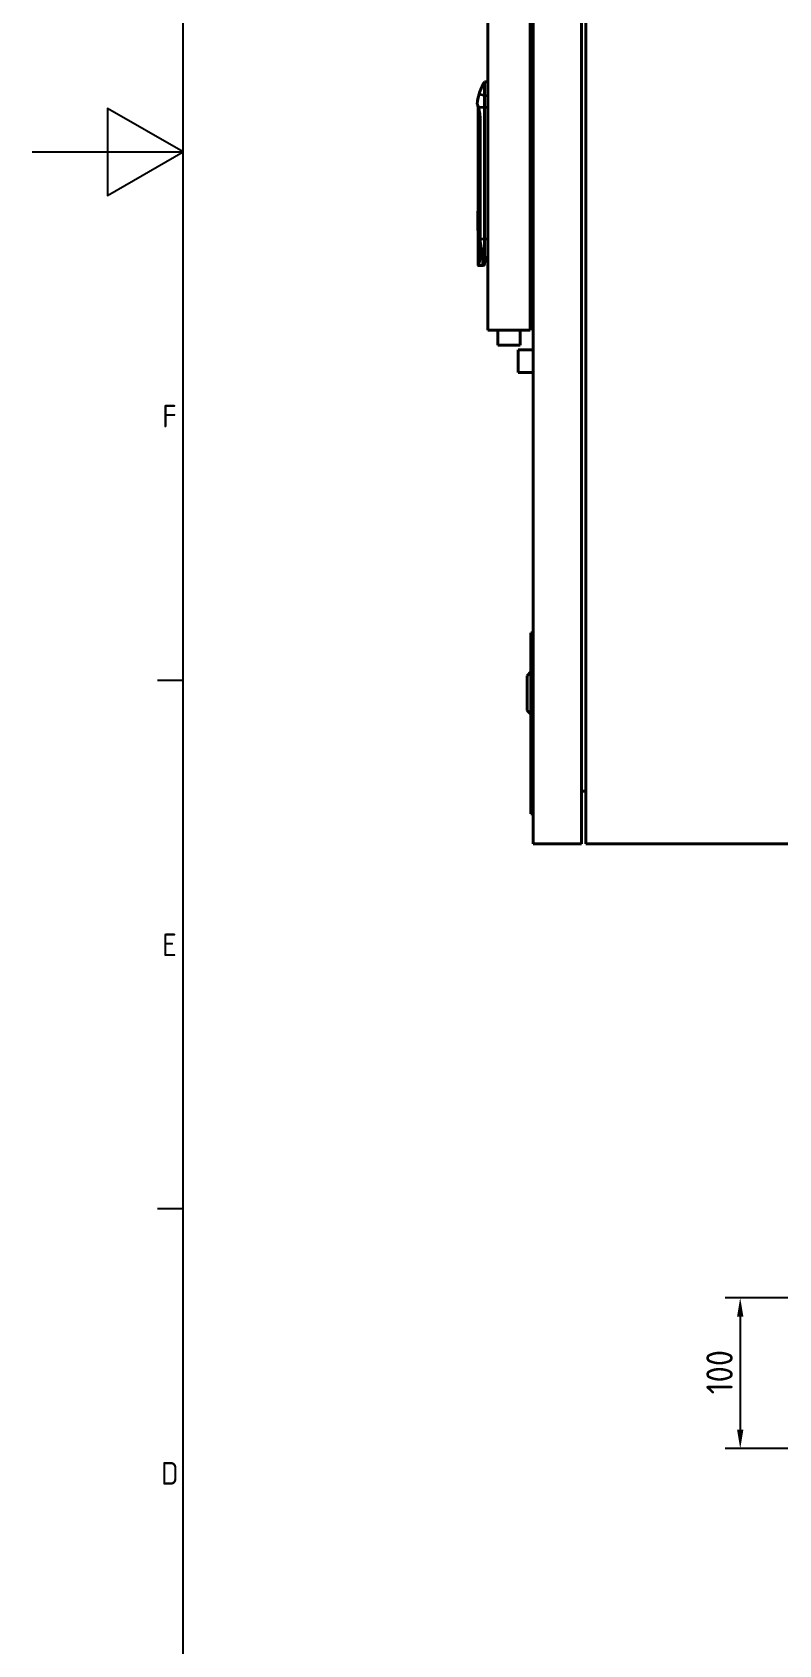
# Model space of a CAD drawing. Header units: millimetres. Extents: x 0 to 5945, y 0 to 4205.
# Drawn here: x 0 to 495, y 1113 to 2182 of the extents above; entities that cross this region are included whole.
import ezdxf

# ---------------------------------------------------------------- set-up
doc = ezdxf.new("R2010")
doc.units = ezdxf.units.MM
doc.header["$LTSCALE"] = 5
doc.layers.get('0').update_dxf_attribs({"color": 3, "lineweight": 25})
for name, color, linetype, lineweight in [('가시적인 것(ISO)', 3, 'Continuous', 40), ('가시적인 좁은 것(ISO)', 3, 'Continuous', 35), ('경계(ISO)', 7, 'Continuous', 25), ('치수(ISO)', 2, 'Continuous', 25)]:
    doc.layers.add(name, color=color, linetype=linetype, lineweight=lineweight)
doc.styles.add('문자 텍스트_M2B', font='isocp.shx')
doc.styles.add('치수 텍스트_PSTEK_POSCO', font='isocp.shx')
doc.dimstyles.new('치수_PSTEK_POSCO', dxfattribs={"dimscale": 5, "dimtxt": 3.5, "dimasz": 2.5, "dimexe": 2, "dimexo": 2.5, "dimgap": 1, "dimtad": 1, "dimrnd": 1e-08, "dimdsep": 46, "dimtxsty": '치수 텍스트_PSTEK_POSCO', "dimcen": 0.09, "dimdle": 10, "dimclrd": 7, "dimclre": 7, "dimclrt": 2, "dimadec": 1, "dimazin": 2, "dimtfac": 1, "dimtmove": 0, "dimatfit": 3, "dimfxl": 0, "dimtolj": 1, "dimlwd": -1, "dimlwe": -1, "dimarcsym": 0})

# ---------------------------------------------------------------- blocks, each defined once
blk = doc.blocks.new('경계 Default Border')
at = {"layer": '경계(ISO)'}
for p, q in [((20, 350.42), (16.6, 350.42)), ((20, 280.33), (16.6, 280.33))]:
    blk.add_line(p, q, dxfattribs=at)
at = {"layer": '경계(ISO)', "flags": 128}
for points in [[(20, 20), (20, 821), (1169, 821), (1169, 20), (20, 20)], [(0, 420.5), (20, 420.5), (10, 426.27), (10, 414.73), (20, 420.5)]]:
    blk.add_lwpolyline(points, dxfattribs=at)
at = {"layer": '경계(ISO)', "color": 2, "char_height": 3, "attachment_point": 7, "style": '문자 텍스트_M2B'}
for s, insert in [('F', (17.24, 383.96)), ('E', (17.24, 313.85)), ('D', (17.08, 243.76))]:
    blk.add_mtext(s, dxfattribs=dict(at, insert=insert))
blk = doc.blocks.new('*D31')
at = {"layer": 'Defpoints', "color": 0, "transparency": 16777216}
for p in [(537.2, 1342.7), (469.5, 1242.7), (525.2, 1242.7)]:
    blk.add_point(p, dxfattribs=at)
at = {"layer": '치수(ISO)', "color": 7, "transparency": 16777216}
for p, q in [((524.7, 1342.7), (459.5, 1342.7)), ((469.5, 1330.2), (469.5, 1255.2)), ((512.7, 1242.7), (459.5, 1242.7))]:
    blk.add_line(p, q, dxfattribs=at)
for points in [[(467.4, 1330.2), (471.6, 1330.2), (469.5, 1342.7)], [(467.4, 1255.2), (471.6, 1255.2), (469.5, 1242.7)]]:
    blk.add_solid(points, dxfattribs=at)
at = {"layer": '치수(ISO)', "color": 2, "transparency": 16777216, "insert": (455.8, 1278.7), "char_height": 17.5, "attachment_point": 4, "rotation": 90, "style": '치수 텍스트_PSTEK_POSCO'}
blk.add_mtext('\\A1;100', dxfattribs=at)

msp = doc.modelspace()

# ---------------------------------------------------------------- linework, layer by layer
at = {"layer": '가시적인 것(ISO)'}
for p, q in [((332.157, 1643.721), (332.157, 2313.721)), ((364.157, 2313.721), (364.157, 1643.721)), ((367.157, 1643.721), (367.157, 2313.721)), ((302.157, 1984.321), (302.157, 2194.321)), ((330.157, 1984.321), (330.157, 2194.321)), ((332.157, 2168.821), (330.157, 2168.821)), ((299.888, 2148.972), (302.157, 2148.972)), ((295.691, 2132.393), (295.691, 2062.856)), ((299.888, 2132.186), (299.888, 2044.832)), ((296.935, 2124.821), (296.935, 2044.824)), ((295.449, 2062.971), (295.449, 2050.671)), ((295.691, 2050.786), (295.691, 2028.239)), ((298.888, 2027.221), (296.011, 2027.221)), ((299.888, 2028.221), (299.888, 2030.619)), ((300.388, 2030.119), (302.157, 2030.119)), ((332.157, 2009.821), (330.157, 2009.821)), ((330.157, 1984.321), (302.157, 1984.321)), ((308.657, 1984.321), (308.657, 1974.321)), ((323.657, 1984.321), (323.657, 1974.321)), ((308.657, 1974.321), (323.657, 1974.321)), ((322.157, 1971.221), (322.157, 1956.221)), ((332.157, 1971.221), (322.157, 1971.221)), ((332.157, 1956.221), (322.157, 1956.221)), ((330.647, 1773.721), (330.647, 1778.721)), ((330.657, 1778.721), (330.647, 1778.721)), ((330.657, 1783.721), (330.657, 1757.721)), ((330.657, 1783.721), (332.157, 1783.721)), ((330.647, 1757.711), (330.647, 1773.721)), ((330.657, 1773.721), (330.647, 1773.721)), ((328.157, 1755.221), (330.657, 1757.721)), ((328.157, 1732.221), (328.157, 1755.221)), ((330.657, 1757.721), (330.657, 1729.721)), ((332.157, 1757.721), (330.657, 1757.721)), ((328.157, 1732.221), (330.657, 1729.721)), ((330.647, 1673.721), (330.647, 1729.731)), ((332.157, 1729.721), (330.657, 1729.721)), ((330.657, 1729.721), (330.657, 1663.721)), ((367.157, 1678.721), (364.157, 1678.721)), ((330.647, 1668.721), (330.647, 1673.721)), ((330.657, 1673.721), (330.647, 1673.721)), ((330.657, 1668.721), (330.647, 1668.721)), ((330.657, 1663.721), (332.157, 1663.721)), ((364.157, 1643.721), (332.157, 1643.721)), ((547.157, 1643.721), (367.157, 1643.721))]:
    msp.add_line(p, q, dxfattribs=at)
for centre, radius, start, end in [((324.807, 2132.186), 29.82, 162.828417, 175.662633), ((330.92, 2130.297), 36.218, 148.960236, 162.828417), ((295.949, 2062.971), 0.5, 121.158529, 180), ((295.949, 2050.671), 0.5, 180, 238.841466), ((319.851, 2044.941), 22.915, 180.291824, 209.569667), ((298.888, 2028.221), 1, 270, 0)]:
    msp.add_arc(centre, radius, start, end, dxfattribs=at)
for points, knots in [([(299.888, 2148.972), (299.888, 2148.87), (299.888, 2148.746), (299.888, 2148.456), (299.888, 2148.29), (299.888, 2147.732), (299.888, 2147.282), (299.888, 2146.421), (299.888, 2146.047), (299.888, 2144.849), (299.888, 2143.951), (299.888, 2142.01), (299.888, 2140.971), (299.888, 2139.886)], [-1.43451955, -1.43451955, -1.43451955, -1.43451955, -1.30026929, -1.30026929, -1.16585639, -1.16585639, -0.89694514, -0.89694514, -0.71765182, -0.71765182, -0.35866508, -0.35866508, -0.000001, -0.000001, -0.000001, -0.000001]), ([(299.888, 2139.886), (299.888, 2139.286), (299.888, 2138.669), (299.888, 2137.414), (299.888, 2136.774), (299.888, 2134.833), (299.888, 2133.509), (299.888, 2132.186)], [-0.79365146, -0.79365146, -0.79365146, -0.79365146, -0.595268882, -0.595268882, -0.396857642, -0.396857642, -0.000001, -0.000001, -0.000001, -0.000001]), ([(295.782, 2132.097), (295.555, 2132.833), (295.361, 2133.453), (295.167, 2134.068), (295.122, 2134.213), (295.084, 2134.333)], [0, 0, 0, 0, 0.331614075, 0.331614075, 0.454975636, 0.454975636, 0.454975636, 0.454975636]), ([(296.935, 2124.821), (296.935, 2125.782), (296.87, 2126.755), (296.639, 2128.587), (296.471, 2129.467), (296.125, 2130.931), (295.951, 2131.552), (295.782, 2132.097)], [0, 0, 0, 0, 0.288368513, 0.288368513, 0.578443437, 0.578443437, 0.825427108, 0.825427108, 0.825427108, 0.825427108]), ([(295.691, 2062.856), (295.769, 2062.526), (295.868, 2062.085), (296.076, 2060.997), (296.198, 2060.241), (296.372, 2058.579), (296.421, 2057.673), (296.421, 2055.969), (296.372, 2055.063), (296.198, 2053.402), (296.076, 2052.645), (295.868, 2051.557), (295.769, 2051.117), (295.691, 2050.786)], [1.32315626, 1.32315626, 1.32315626, 1.32315626, 1.53346053, 1.53346053, 1.78906758, 1.78906758, 2.04467463, 2.04467463, 2.30028168, 2.30028168, 2.55588873, 2.55588873, 2.766193, 2.766193, 2.766193, 2.766193]), ([(299.888, 2044.832), (299.888, 2044.311), (299.888, 2043.79), (299.888, 2042.754), (299.888, 2042.239), (299.888, 2040.711), (299.888, 2039.718), (299.888, 2037.814), (299.888, 2036.909), (299.888, 2035.22), (299.888, 2034.442), (299.888, 2033.742)], [-1.25078986, -1.25078986, -1.25078986, -1.25078986, -1.09468686, -1.09468686, -0.93845387, -0.93845387, -0.62561404, -0.62561404, -0.31282474, -0.31282474, -0.00000088, -0.00000088, -0.00000088, -0.00000088]), ([(300.388, 2033.374), (300.337, 2033.377), (300.282, 2033.388), (300.201, 2033.415), (300.175, 2033.425), (300.111, 2033.455), (300.075, 2033.477), (299.995, 2033.535), (299.955, 2033.576), (299.901, 2033.661), (299.888, 2033.703), (299.888, 2033.742)], [0.0000018341, 0.0000018341, 0.0000018341, 0.0000018341, 0.015415401, 0.015415401, 0.0232826604, 0.0232826604, 0.0355238411, 0.0355238411, 0.0538959094, 0.0538959094, 0.0712183108, 0.0712183108, 0.0712183108, 0.0712183108]), ([(295.691, 2028.239), (295.691, 2028.222), (295.691, 2028.192), (295.691, 2028.15), (295.691, 2028.112), (295.691, 2028.075), (295.691, 2028.038), (295.691, 2028), (295.691, 2027.961), (295.691, 2027.92), (295.691, 2027.879), (295.691, 2027.837), (295.691, 2027.793), (295.691, 2027.75), (295.691, 2027.706), (295.691, 2027.663), (295.691, 2027.621), (295.691, 2027.58), (295.691, 2027.542), (295.691, 2027.506), (295.691, 2027.472), (295.691, 2027.442), (295.691, 2027.415), (295.691, 2027.392), (295.691, 2027.372), (295.691, 2027.357), (295.691, 2027.346), (295.691, 2027.339), (295.691, 2027.337), (295.691, 2027.337), (295.691, 2027.337)], [0, 0, 0, 0, 0.018518519, 0.037037037, 0.055555556, 0.074074074, 0.092592593, 0.111111111, 0.12962963, 0.148148148, 0.166666667, 0.185185185, 0.203703704, 0.222222222, 0.240740741, 0.259259259, 0.277777778, 0.296296296, 0.314814815, 0.333333333, 0.351851852, 0.37037037, 0.388888889, 0.407407407, 0.425925926, 0.444444444, 0.462962963, 0.481481481, 0.5, 0.50175311, 0.50175311, 0.50175311, 0.50175311]), ([(296.011, 2027.221), (295.957, 2027.221), (295.902, 2027.23), (295.801, 2027.264), (295.753, 2027.29), (295.704, 2027.327), (295.697, 2027.332), (295.691, 2027.337)], [0, 0, 0, 0, 0.0161470941, 0.0161470941, 0.0320714123, 0.0320714123, 0.0345899586, 0.0345899586, 0.0345899586, 0.0345899586]), ([(299.888, 2030.619), (299.888, 2030.617), (299.888, 2030.616), (299.888, 2030.549), (299.902, 2030.484), (299.953, 2030.364), (299.989, 2030.31), (300.08, 2030.219), (300.134, 2030.183), (300.225, 2030.145), (300.258, 2030.134), (300.323, 2030.122), (300.355, 2030.119), (300.388, 2030.119)], [-0.0003658706, -0.0003658706, -0.0003658706, -0.0003658706, 0, 0, 0.0199010461, 0.0199010461, 0.0392588893, 0.0392588893, 0.0585795852, 0.0585795852, 0.0688861924, 0.0688861924, 0.0785802991, 0.0785802991, 0.0785802991, 0.0785802991])]:
    msp.add_open_spline(points, degree=3, knots=knots, dxfattribs=at)
msp.add_open_spline([(295.084, 2134.333), (295.073, 2134.369), (295.069, 2134.406), (295.072, 2134.441)], degree=3, dxfattribs=at)
at = {"layer": '가시적인 좁은 것(ISO)'}
for p, q in [((296.316, 2140.99), (299.888, 2139.886)), ((299.888, 2139.886), (302.157, 2139.886)), ((295.78, 2132.186), (299.888, 2132.186)), ((299.888, 2132.186), (302.157, 2132.186)), ((296.935, 2124.821), (296.961, 2124.821)), ((296.961, 2124.821), (296.961, 2044.824)), ((295.949, 2061.659), (295.949, 2051.984)), ((296.935, 2044.824), (296.961, 2044.824)), ((299.888, 2044.832), (302.157, 2044.832)), ((297.125, 2036.472), (297.125, 2041.995)), ((297.593, 2036.471), (297.593, 2039.488)), ((297.593, 2036.471), (298.558, 2036.471)), ((298.888, 2027.221), (298.888, 2035.685))]:
    msp.add_line(p, q, dxfattribs=at)
msp.add_arc((319.851, 2044.941), 22.89, 180.291824, 209.292781, dxfattribs=at)
for centre, major_axis, ratio, start_param, end_param in [((296.069, 2132.186), (-0.287, -0.089), 0.71711972, 5.87624666, 6.2831854), ((319.897, 2044.894), (-25.09, -0.075), 0.00019874, 0.41742345, 0.64766801)]:
    msp.add_ellipse(centre, major_axis=major_axis, ratio=ratio, start_param=start_param, end_param=end_param, dxfattribs=at)
for points, knots in [([(295.072, 2134.441), (295.1, 2134.354), (295.132, 2134.256), (295.168, 2134.143), (295.189, 2134.078), (295.211, 2134.008), (295.235, 2133.933), (295.288, 2133.765), (295.349, 2133.572), (295.418, 2133.349), (295.434, 2133.299), (295.45, 2133.248), (295.466, 2133.195), (295.557, 2132.906), (295.661, 2132.572), (295.78, 2132.186)], [0, 0, 0, 0, 0.211194987, 0.211194987, 0.211194987, 0.333333333, 0.333333333, 0.333333333, 0.605566963, 0.605566963, 0.605566963, 0.666666667, 0.666666667, 0.666666667, 0.999999987, 0.999999987, 0.999999987, 0.999999987]), ([(295.78, 2132.186), (295.912, 2131.764), (296.041, 2131.321), (296.16, 2130.863), (296.279, 2130.405), (296.39, 2129.932), (296.486, 2129.46), (296.582, 2128.988), (296.663, 2128.517), (296.732, 2128.034), (296.801, 2127.551), (296.856, 2127.056), (296.897, 2126.524), (296.937, 2125.991), (296.961, 2125.421), (296.961, 2124.821)], [0, 0, 0, 0, 0.2, 0.2, 0.2, 0.4, 0.4, 0.4, 0.6, 0.6, 0.6, 0.8, 0.8, 0.8, 1, 1, 1, 1]), ([(296.011, 2027.221), (296.011, 2027.221), (296.014, 2027.231), (296.021, 2027.252), (296.023, 2027.258), (296.025, 2027.265), (296.028, 2027.274), (296.045, 2027.327), (296.076, 2027.42), (296.119, 2027.553), (296.126, 2027.576), (296.134, 2027.601), (296.142, 2027.626), (296.188, 2027.771), (296.246, 2027.955), (296.312, 2028.175), (296.325, 2028.218), (296.338, 2028.262), (296.352, 2028.308), (296.42, 2028.539), (296.497, 2028.805), (296.577, 2029.101), (296.594, 2029.165), (296.611, 2029.231), (296.629, 2029.297), (296.709, 2029.601), (296.792, 2029.932), (296.873, 2030.285), (296.892, 2030.369), (296.911, 2030.455), (296.93, 2030.542), (297.009, 2030.898), (297.085, 2031.275), (297.156, 2031.666), (297.174, 2031.768), (297.193, 2031.872), (297.21, 2031.976), (297.276, 2032.367), (297.336, 2032.771), (297.388, 2033.184), (297.402, 2033.302), (297.417, 2033.421), (297.43, 2033.541), (297.476, 2033.952), (297.513, 2034.371), (297.54, 2034.796), (297.548, 2034.929), (297.556, 2035.062), (297.562, 2035.195), (297.583, 2035.617), (297.593, 2036.044), (297.593, 2036.471)], [0.503593152, 0.503593152, 0.503593152, 0.503593152, 0.529411765, 0.529411765, 0.529411765, 0.537376172, 0.537376172, 0.537376172, 0.588235294, 0.588235294, 0.588235294, 0.597075767, 0.597075767, 0.597075767, 0.647058824, 0.647058824, 0.647058824, 0.656773181, 0.656773181, 0.656773181, 0.705882353, 0.705882353, 0.705882353, 0.71648775, 0.71648775, 0.71648775, 0.764705882, 0.764705882, 0.764705882, 0.776206304, 0.776206304, 0.776206304, 0.823529412, 0.823529412, 0.823529412, 0.835927199, 0.835927199, 0.835927199, 0.882352941, 0.882352941, 0.882352941, 0.895644827, 0.895644827, 0.895644827, 0.941176471, 0.941176471, 0.941176471, 0.955320752, 0.955320752, 0.955320752, 1, 1, 1, 1]), ([(297.125, 2036.472), (297.149, 2036.472), (297.185, 2036.472), (297.232, 2036.471), (297.278, 2036.471), (297.335, 2036.471), (297.397, 2036.471), (297.459, 2036.471), (297.526, 2036.471), (297.593, 2036.471)], [0, 0, 0, 0, 0.33333333, 0.33333333, 0.33333333, 0.66666667, 0.66666667, 0.66666667, 1, 1, 1, 1]), ([(300.388, 2030.119), (300.388, 2030.16), (300.388, 2030.206), (300.388, 2030.256), (300.388, 2030.408), (300.388, 2030.6), (300.388, 2030.828), (300.388, 2031.053), (300.388, 2031.313), (300.388, 2031.608), (300.388, 2031.654), (300.388, 2031.702), (300.388, 2031.751), (300.388, 2031.998), (300.388, 2032.268), (300.388, 2032.558), (300.388, 2032.737), (300.388, 2032.924), (300.388, 2033.118), (300.388, 2033.202), (300.388, 2033.287), (300.388, 2033.374)], [0.000001214, 0.000001214, 0.000001214, 0.000001214, 0.083298463, 0.083298463, 0.083298463, 0.335673021, 0.335673021, 0.335673021, 0.583142974, 0.583142974, 0.583142974, 0.622425244, 0.622425244, 0.622425244, 0.823088642, 0.823088642, 0.823088642, 0.946474871, 0.946474871, 0.946474871, 1, 1, 1, 1])]:
    msp.add_open_spline(points, degree=3, knots=knots, dxfattribs=at)
msp.add_open_spline([(295.691, 2028.239), (295.742, 2028.392), (295.863, 2028.752), (296.085, 2029.477), (296.33, 2030.358), (296.575, 2031.383), (296.798, 2032.533), (296.979, 2033.782), (297.098, 2035.107), (297.126, 2036.012), (297.125, 2036.472)], degree=3, dxfattribs=at)

# ---------------------------------------------------------------- block references
at = {"xscale": 5, "yscale": 5, "zscale": 5}
msp.add_blockref('경계 Default Border', (0, 0), dxfattribs=at)

# ---------------------------------------------------------------- dimensions: what is measured, and where the dimension line sits
at = {"layer": '치수(ISO)', "color": 7}
dim = msp.add_linear_dim(base=(469.518, 1242.721), p1=(537.157, 1342.721), p2=(525.157, 1242.721), angle=90, dimstyle='치수_PSTEK_POSCO', override={"dimdec": 2, "dimtp": 0, "dimtm": 0, "dimtdec": 2, "dimtofl": 0, "dimatfit": 1}, dxfattribs=at)
dim.commit()
dim.dimension.update_dxf_attribs({"geometry": '*D31', "text_midpoint": (469.518, 1292.721), "dimtype": 160})

doc.saveas('drawing.dxf')
